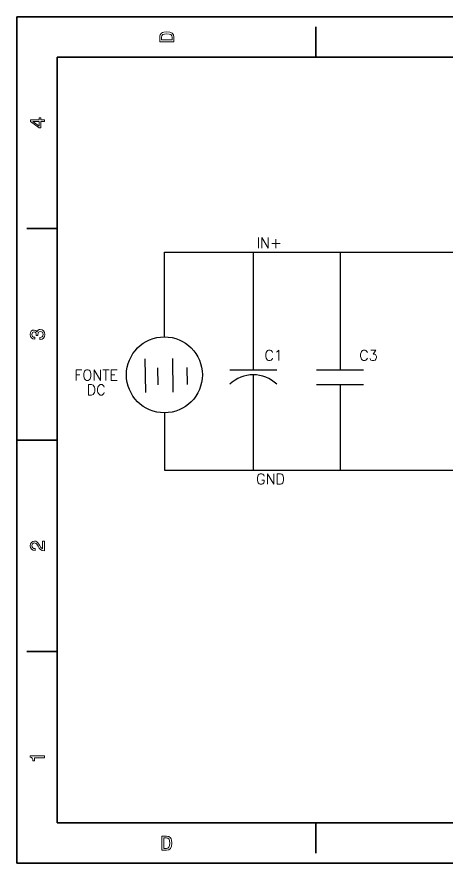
# Model space of a CAD drawing. Extents: x 0 to 297, y 0 to 210.
# Drawn here: x 0 to 106.7, y 0 to 210 of the extents above; entities that cross this region are included whole.
import ezdxf
from ezdxf.enums import TextEntityAlignment as Align

# ---------------------------------------------------------------- set-up
doc = ezdxf.new("R2010")
doc.units = 0
for name, color, linetype in [('120CLI', 4, 'Continuous'), ('PADRAO', 3, 'Continuous'), ('TEXTO', 3, 'Continuous')]:
    doc.layers.add(name, color=color, linetype=linetype)
doc.styles.add('803', font='SIMPLEX', dxfattribs={"height": 2})

msp = doc.modelspace()

# ---------------------------------------------------------------- linework, layer by layer
at = {"color": 7, "lineweight": 35}
for p, q in [((0.00002, 209.999969), (296.999512, 209.999969)), ((0.00002, 209.999969), (0.00002, 0.000561)), ((287, 200), (10, 200)), ((10, 200), (10, 10)), ((10, 10), (287, 10)), ((97, 10), (287, 10)), ((296.999512, 0.000561), (0.00002, 0.000561))]:
    msp.add_line(p, q, dxfattribs=at)
at = {"color": 7, "lineweight": 35, "ltscale": 0.1875}
for p, q in [((74.300003, 200), (74.300003, 207.5)), ((10, 157.5), (2.5, 157.5)), ((10, 52.5), (2.5, 52.5)), ((74.300003, 10), (74.300003, 2.5))]:
    msp.add_line(p, q, dxfattribs=at)
at = {"color": 7, "lineweight": 35, "ltscale": 0.25}
msp.add_line((10, 105), (0, 105), dxfattribs=at)
at = {"color": 7, "lineweight": 13}
for points in [[(35.533215, 204.994965), (35.533215, 203.829971), (39.033215, 203.829971), (39.033215, 204.994965), (38.922264, 205.544678), (38.584366, 205.953171), (38.034657, 206.205338), (37.283215, 206.296112), (36.516644, 206.215424), (36.21405, 206.114563), (35.971977, 205.973343), (35.644165, 205.56485), (35.563473, 205.297562)], [(35.951801, 204.959656), (36.027451, 205.342941), (36.259438, 205.605194), (36.672985, 205.761536), (37.283215, 205.811966), (37.873272, 205.756485), (38.286816, 205.600143), (38.533936, 205.332855), (38.614628, 204.959656), (38.614628, 204.298996), (35.951801, 204.298996)], [(6.833213, 184.02739), (6.833213, 184.481277), (5.965778, 184.481277), (5.965778, 184.98056), (5.56232, 184.98056), (5.56232, 184.481277), (3.408862, 184.481277), (3.408862, 184.022339), (5.521974, 182.489197), (5.965778, 182.489197), (5.965778, 184.02739)], [(5.56232, 182.912827), (3.993876, 184.02739), (5.56232, 184.02739)], [(5.73379, 129.979111), (5.769093, 129.979111), (6.253242, 130.059799), (6.616354, 130.296829), (6.848343, 130.670029), (6.934078, 131.164276), (6.848343, 131.688766), (6.626441, 132.082138), (6.273415, 132.334305), (5.819525, 132.425079), (5.521974, 132.384735), (5.279899, 132.273788), (5.0933, 132.092224), (4.957133, 131.850143), (4.684798, 132.177963), (4.251081, 132.293961), (3.857709, 132.218307), (3.560158, 132.00145), (3.373559, 131.648422), (3.307997, 131.164276), (3.388689, 130.710388), (3.610591, 130.362396), (3.963617, 130.135452), (4.432637, 130.059799), (4.46794, 130.059799), (4.46794, 130.508652), (4.145173, 130.548996), (3.913184, 130.680115), (3.771974, 130.891937), (3.721542, 131.189484), (3.761888, 131.451736), (3.867795, 131.643372), (4.039265, 131.759369), (4.271254, 131.804764), (4.518372, 131.759369), (4.684798, 131.638336), (4.785663, 131.426514), (4.815922, 131.139053), (4.810879, 130.942368), (5.209294, 130.942368), (5.199208, 131.189484), (5.244596, 131.507217), (5.365634, 131.744247), (5.56232, 131.885452), (5.819525, 131.935883), (6.112032, 131.880417), (6.328891, 131.734161), (6.465058, 131.502167), (6.510447, 131.194534), (6.460014, 130.876801), (6.308718, 130.644821), (6.066643, 130.498566), (5.73379, 130.443085)], [(6.833213, 77.519447), (6.833213, 79.925072), (6.399496, 79.925072), (6.399496, 78.023773), (6.162464, 78.129684), (5.965778, 78.311241), (5.607709, 78.871033), (5.456412, 79.168587), (5.239553, 79.501442), (4.987392, 79.738472), (4.689842, 79.874641), (4.351945, 79.925072), (3.928314, 79.839333), (3.595461, 79.602303), (3.383646, 79.239189), (3.307997, 78.770172), (3.393732, 78.286018), (3.630764, 77.91787), (4.009006, 77.680832), (4.508286, 77.600143), (4.578891, 77.600143), (4.578891, 78.059074), (4.538545, 78.059074), (4.195605, 78.104462), (3.943444, 78.240631), (3.782061, 78.457489), (3.726585, 78.744957), (3.777017, 79.03746), (3.903098, 79.254318), (4.099784, 79.395531), (4.346902, 79.445961), (4.578891, 79.41066), (4.775577, 79.314842), (4.947046, 79.153458), (5.098343, 78.931557), (5.259727, 78.634003), (5.572406, 78.139771), (5.90526, 77.791786), (6.308718, 77.585014), (6.818084, 77.519447)], [(6.833213, 26.159222), (6.833213, 26.618156), (3.307997, 26.618156), (3.307997, 26.275217), (3.615634, 26.184439), (3.822406, 26.002882), (3.943444, 25.725506), (3.98379, 25.34222), (4.341859, 25.34222), (4.341859, 26.159222)], [(37.194958, 6.666787), (36.029972, 6.666787), (36.029972, 3.166787), (37.194958, 3.166787), (37.744667, 3.277738), (38.153168, 3.615634), (38.405331, 4.165346), (38.496109, 4.916787), (38.415417, 5.683357), (38.314552, 5.985951), (38.173344, 6.228026), (37.764839, 6.555836), (37.497551, 6.636527)], [(37.159653, 6.248199), (37.542938, 6.17255), (37.805187, 5.940562), (37.961525, 5.527017), (38.011959, 4.916787), (37.956482, 4.326729), (37.800144, 3.913184), (37.532852, 3.666066), (37.159653, 3.585375), (36.498989, 3.585375), (36.498989, 6.248199)]]:
    msp.add_lwpolyline(points, close=True, dxfattribs=at)
at = {"layer": '120CLI', "color": 7}
msp.add_circle((36.656273, 121.170516), 9.432723, dxfattribs=at)
at = {"layer": 'TEXTO', "color": 7, "linetype": 'Continuous', "ltscale": 3}
for p, q in [((36.656273, 130.60324), (36.656273, 151.598447)), ((36.656273, 151.598447), (131.831668, 151.598447)), ((58.745768, 151.598447), (58.745768, 122.450916)), ((80.299845, 151.598447), (80.299845, 122.450916)), ((32.003728, 116.76318), (31.9158, 125.184684)), ((38.872607, 116.834897), (38.784679, 125.256401)), ((35.091919, 118.727624), (35.047955, 122.938371)), ((42.387886, 118.803801), (42.343922, 123.014547)), ((52.897579, 122.450916), (64.593957, 122.450916)), ((74.451656, 122.450916), (86.148033, 122.450916)), ((58.745768, 121.170516), (58.745768, 97.550271)), ((74.451656, 118.80275), (86.148033, 118.80275)), ((80.299845, 118.80275), (80.299845, 97.550271)), ((36.656273, 111.737793), (36.656273, 97.550271)), ((36.656273, 97.550271), (269.414208, 97.550271))]:
    msp.add_line(p, q, dxfattribs=at)
msp.add_arc((58.745768, 112.657297), 8.513219, 46.61054101, 133.38945899, dxfattribs=at)

# ---------------------------------------------------------------- texts
at = {"layer": 'PADRAO', "color": 7, "linetype": 'Continuous', "style": '803'}
for s, p in [('IN+', (62.703905, 153.925621)), ('C1', (63.820096, 126.015857)), ('C3', (87.377059, 126.015857)), ('FONTE', (19.70227, 121.117183)), ('DC', (19.70227, 117.452914)), ('GND', (63.029411, 95.312942))]:
    msp.add_text(s, height=2.620201, dxfattribs=at).set_placement(p, align=Align.MIDDLE)

doc.saveas('drawing.dxf')
